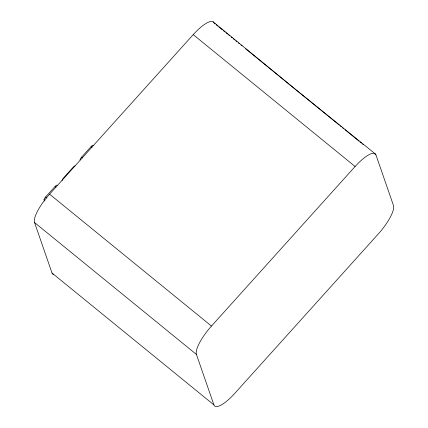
<?xml version="1.0" encoding="UTF-8"?>
<svg xmlns="http://www.w3.org/2000/svg" width="428" height="428" viewBox="0 0 428 428"><rect width="100%" height="100%" fill="white"/><g stroke="black" fill="none" stroke-linecap="round" stroke-linejoin="round"><path stroke-width="0.64" d="M44.485 201.058L44.068 199.844A2.723 0.77 -50.8 0 1 45.571 197.008L55.073 186.453A2.723 0.77 -50.8 0 1 57.159 185.297M80.057 160.019A2.723 0.77 -50.8 0 1 81.561 157.183L91.062 146.627A2.723 0.77 -50.8 0 1 93.149 145.472M53.521 274.567A27.21 7.688 -50.8 0 1 52.023 273.027L34.545 222.544A27.21 7.688 -50.8 0 1 49.584 194.189L193.221 34.631A27.21 7.688 -50.8 0 1 213.754 22.422M213.914 404.904L196.431 354.427A27.21 7.688 -50.8 0 1 211.475 326.066L355.106 166.508A27.21 7.688 -50.8 0 1 375.977 154.973L393.455 205.456A27.21 7.688 -50.8 0 1 378.416 233.811L234.779 393.369A27.21 7.688 -50.8 0 1 213.914 404.904L52.023 273.027M375.147 153.775L295.031 89.035L213.256 21.898M214.086 23.096L215.124 23.941M216.156 24.781L217.708 26.044M218.74 26.889L222.362 29.837M223.4 30.682L224.951 31.945M225.984 32.785L227.536 34.053M228.568 34.893L229.606 35.738M231.157 37.001L232.19 37.846M233.223 38.686L234.774 39.948M235.812 40.794L236.845 41.634M238.396 42.902L239.429 43.742M240.98 45.004L242.018 45.85M245.64 48.797L339.254 125.062M340.287 125.902L341.319 126.747M342.357 127.587L343.39 128.432M344.941 129.695L358.905 141.069M359.943 141.914L361.494 143.177M362.527 144.022L363.559 144.862M374.939 154.134L375.977 154.973M193.221 34.631L355.106 166.508M91.062 146.627L92.036 147.419M81.561 157.183L82.529 157.975M55.073 186.453L55.972 187.186M49.584 194.189L211.475 326.066M45.571 197.008L46.92 198.111M44.068 199.844L44.967 200.577M34.545 222.544L196.431 354.427M62.172 180.605A2.723 0.77 -50.8 0 1 63.676 177.77L73.177 167.209A2.723 0.77 -50.8 0 1 75.114 165.904"/></g></svg>
